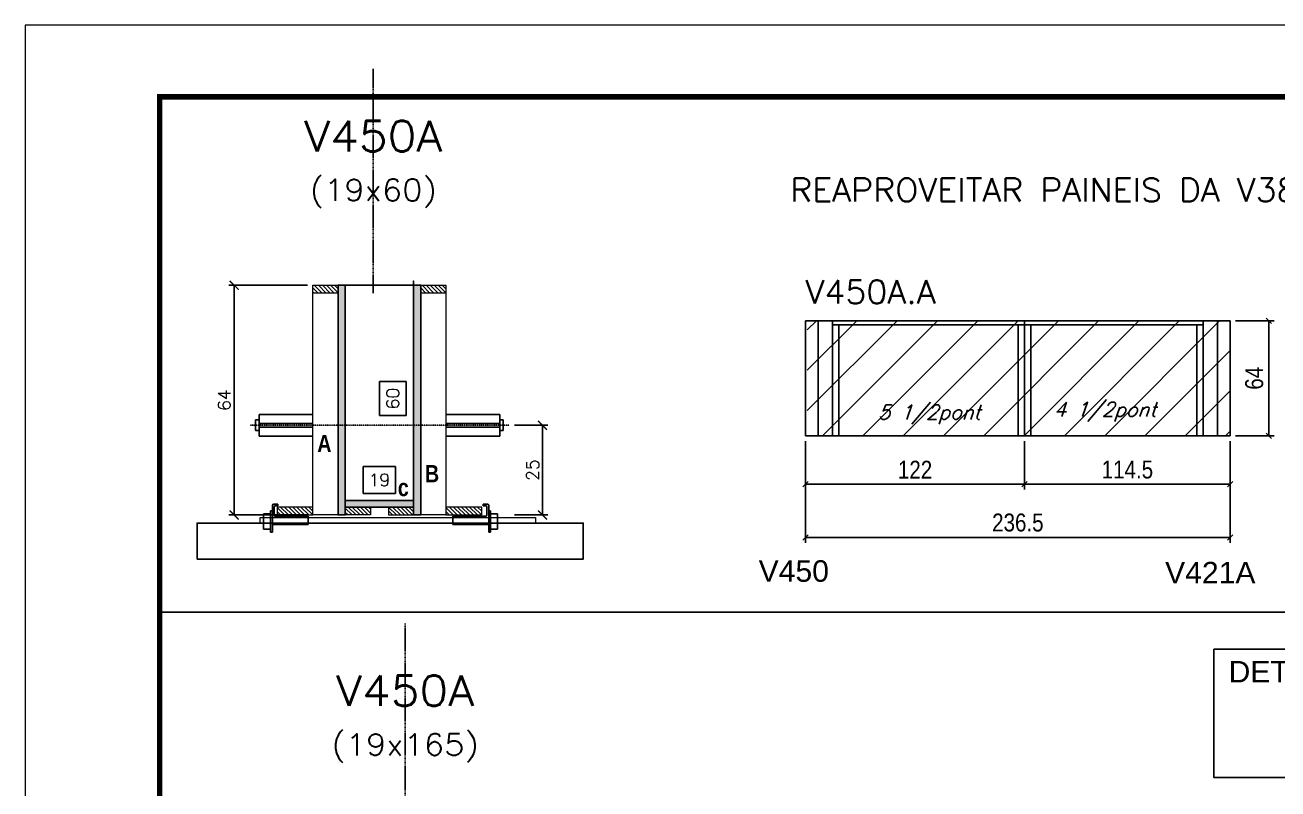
# Model space of a CAD drawing. Extents: x 137137 to 143418, y 10464 to 34486.
# Drawn here: x 137137 to 137835, y 17980 to 18406 of the extents above; entities that cross this region are included whole.
import ezdxf
from ezdxf.enums import TextEntityAlignment as Align

# ---------------------------------------------------------------- set-up
doc = ezdxf.new("R2010")
doc.units = 0
doc.linetypes.add('DASHED', pattern=[0.75, 0.5, -0.25])
doc.linetypes.add('HIDDEN', pattern=[0.375, 0.25, -0.125])
for name, color, linetype in [('5', 5, 'Continuous'), ('barrote', 251, 'Continuous'), ('COTA', 241, 'Continuous'), ('Cota Seção (2x)', 4, 'Continuous'), ('detalhes', 4, 'Continuous'), ('Painéis', 200, 'Continuous'), ('presilha', 1, 'Continuous'), ('Reaproveitamento', 251, 'Continuous'), ('SARR_2.2x7', 40, 'Continuous'), ('SARR_3.5x7', 81, 'Continuous'), ('TENSOR', 3, 'Continuous'), ('texto', 7, 'Continuous'), ('Texto de Titulo', 7, 'Continuous'), ('Texto Qtd Sarr', 242, 'Continuous')]:
    doc.layers.add(name, color=color, linetype=linetype)
for name, color, linetype, lineweight in [('CONCRETO', 251, 'Continuous', 25), ('Folhas', 255, 'Continuous', 9), ('Hachura', 251, 'Continuous', 9), ('Madeira', 126, 'Continuous', 18), ('SARRAFO DE PRESSAO', 251, 'DASHED', 9), ('SCO-___-LAJ', 2, 'Continuous', 0), ('Texto Seção', 7, 'Continuous', 15)]:
    doc.layers.add(name, color=color, linetype=linetype, lineweight=lineweight)
doc.styles.add('COTA TECNICA', font='techl___.ttf', dxfattribs={"height": 10})
doc.styles.add('REGUA-120', font='ROMANS.shx', dxfattribs={"height": 15})
doc.styles.add('Romans', font='romans.shx')
doc.styles.get("Standard").update_dxf_attribs({"font": 'arial.ttf'})
doc.styles.add('TECNICA', font='techb___.ttf', dxfattribs={"height": 10})
doc.dimstyles.new('Cota Seção (2x)', dxfattribs={"dimtxt": 7, "dimasz": 5, "dimexe": 3, "dimexo": 3, "dimgap": 2, "dimtad": 3, "dimdec": 1, "dimlfac": 0.5, "dimzin": 12, "dimdsep": 46, "dimtxsty": 'Romans', "dimblk": 'ARCHTICK', "dimcen": 0, "dimclrd": 4, "dimclre": 4, "dimclrt": 1, "dimadec": 1, "dimazin": 3, "dimtfac": 1, "dimtdec": 1, "dimtmove": 0, "dimatfit": 3, "dimldrblk": 'OBLIQUE', "dimfxl": 1, "dimtolj": 1, "dimtzin": 12, "dimarcsym": 0})
doc.dimstyles.new('Cota Seção interna', dxfattribs={"dimtxt": 7, "dimasz": 6, "dimexe": 0.18, "dimexo": 2, "dimgap": -4, "dimtad": 3, "dimdec": 1, "dimlfac": 0.5, "dimzin": 12, "dimdsep": 46, "dimtxsty": 'Romans', "dimblk": 'ARCHTICK', "dimcen": 0.09, "dimse1": 1, "dimse2": 1, "dimsd1": 1, "dimsd2": 1, "dimclrd": 180, "dimclre": 5, "dimclrt": 1, "dimadec": 0, "dimazin": 3, "dimtfac": 1, "dimtdec": 1, "dimtofl": 0, "dimtmove": 0, "dimatfit": 3, "dimldrblk": 'ARCHTICK', "dimfxl": 1, "dimtolj": 1, "dimtzin": 0, "dimarcsym": 0})
doc.dimstyles.new('PAINEL', dxfattribs={"dimtxt": 10, "dimasz": 3, "dimexe": 3, "dimexo": 3, "dimgap": 3, "dimtad": 1, "dimdec": 1, "dimzin": 12, "dimdsep": 46, "dimtxsty": 'COTA TECNICA', "dimblk1": 'OBLIQUE', "dimblk2": 'OBLIQUE', "dimsah": 1, "dimcen": 0.9, "dimclrd": 4, "dimclre": 4, "dimclrt": 240, "dimadec": 1, "dimazin": 3, "dimtfac": 1, "dimtdec": 1, "dimtmove": 0, "dimatfit": 3, "dimfxl": 1, "dimtolj": 1, "dimtzin": 12, "dimarcsym": 0})

# ---------------------------------------------------------------- blocks, each defined once
blk = doc.blocks.new('9999999999')
at = {"layer": 'Folhas'}
blk.add_lwpolyline([(98138.98, 34190.21), (99623.98, 34190.21), (99623.98, 35240.21), (98138.98, 35240.21)], close=True, dxfattribs=at)
at = {"layer": 'Folhas', "color": 30, "const_width": 3}
blk.add_lwpolyline([(98213.98, 34230.21), (99583.98, 34230.21), (99583.98, 35200.21), (98213.98, 35200.21)], close=True, dxfattribs=at)
blk = doc.blocks.new('*D1649')
at = {"layer": 'Cota Seção (2x)', "color": 180, "lineweight": -2, "transparency": 16777216}
for p, q in [((137349.61, 18207.11), (137334.61, 18207.11)), ((137334.61, 18207.11), (137334.61, 18188.11)), ((137349.61, 18188.11), (137349.61, 18207.11)), ((137334.61, 18188.11), (137349.61, 18188.11))]:
    blk.add_line(p, q, dxfattribs=at)
at = {"layer": 'Defpoints', "color": 0, "transparency": 16777216}
for p in [(137353.61, 18260.78), (137353.61, 18260.78), (137353.61, 18140.78)]:
    blk.add_point(p, dxfattribs=at)
at = {"layer": 'Cota Seção (2x)', "color": 1, "transparency": 16777216, "insert": (137342.11, 18197.61), "char_height": 7, "attachment_point": 5, "rotation": 90, "style": 'Romans'}
blk.add_mtext('\\A1;60', dxfattribs=at)
blk = doc.blocks.new('_ArchTick')
at = {"color": 0, "linetype": 'ByBlock', "const_width": 0.15}
blk.add_lwpolyline([(-0.5, -0.5), (0.5, 0.5)], dxfattribs=at)
blk = doc.blocks.new('PRESILHA METÁLICA 1')
at = {"layer": 'presilha'}
for p, q in [((12, 21), (8.6, 21)), ((12, 21), (12, 19.5)), ((0, 13), (6, 13)), ((0, 13), (0, 0)), ((6, 15.5), (7.5, 15.5)), ((6, -2.5), (6, 15.5)), ((6, 13), (6, 0)), ((7.5, 10.6), (7.5, 19.9)), ((7.5, 15.5), (7.5, -2.5)), ((9, 11.6), (9, 18.9)), ((12, 19.5), (9.6, 19.5)), ((37.5, 11), (9.6, 11)), ((37.5, 11), (37.5, 4.1)), ((6, 0), (0, 0)), ((37.5, 4.1), (7.5, 4.1)), ((7.5, -2.5), (6, -2.5))]:
    blk.add_line(p, q, dxfattribs=at)
for centre, radius, start, end in [((8.6, 19.9), 1.14, 90, 180), ((9.6, 18.9), 0.57, 90, 180), ((9.6, 11.6), 0.57, 180, 270)]:
    blk.add_arc(centre, radius, start, end, dxfattribs=at)
blk = doc.blocks.new('*D1650')
at = {"layer": 'Cota Seção (2x)', "color": 180, "lineweight": -2, "transparency": 16777216}
for p, q in [((137343.61, 18159.78), (137325.61, 18159.78)), ((137325.61, 18159.78), (137325.61, 18144.78)), ((137343.61, 18144.78), (137343.61, 18159.78)), ((137325.61, 18144.78), (137343.61, 18144.78))]:
    blk.add_line(p, q, dxfattribs=at)
at = {"layer": 'Defpoints', "color": 0, "transparency": 16777216}
for p in [(137353.61, 18140.78), (137315.61, 18132.78), (137353.61, 18132.78)]:
    blk.add_point(p, dxfattribs=at)
at = {"layer": 'Cota Seção (2x)', "color": 1, "transparency": 16777216, "insert": (137334.61, 18152.28), "char_height": 7, "attachment_point": 5, "style": 'Romans'}
blk.add_mtext('\\A1;19', dxfattribs=at)
blk = doc.blocks.new('*D1670')
at = {"layer": 'COTA', "color": 4, "lineweight": -2, "transparency": 16777216}
for p, q in [((137294.61, 18260.78), (137250.74, 18260.78)), ((137253.74, 18260.78), (137253.74, 18132.78)), ((137294.61, 18132.78), (137250.74, 18132.78))]:
    blk.add_line(p, q, dxfattribs=at)
at = {"layer": 'Defpoints', "color": 0, "transparency": 16777216}
for p in [(137297.61, 18260.78), (137253.74, 18132.78), (137297.61, 18132.78)]:
    blk.add_point(p, dxfattribs=at)
at = {"layer": 'COTA', "color": 4, "lineweight": -2, "transparency": 16777216, "xscale": 5, "yscale": 5, "zscale": 5}
for p, rotation in [((137253.74, 18260.78), 90), ((137253.74, 18132.78), 270)]:
    blk.add_blockref('_ArchTick', p, dxfattribs=dict(at, rotation=rotation))
at = {"layer": 'COTA', "color": 1, "transparency": 16777216, "insert": (137248.24, 18196.78), "char_height": 7, "attachment_point": 5, "rotation": 90, "style": 'Romans'}
blk.add_mtext('\\A1;64', dxfattribs=at)
blk = doc.blocks.new('_Oblique')
at = {"color": 0, "linetype": 'ByBlock', "lineweight": -2}
blk.add_line((-0.5, -0.5), (0.5, 0.5), dxfattribs=at)
blk = doc.blocks.new('*D1671')
at = {"layer": 'COTA', "color": 4, "lineweight": -2, "transparency": 16777216}
for p, q in [((137409.91, 18182.75), (137428.47, 18182.75)), ((137425.47, 18182.75), (137425.47, 18132.78)), ((137409.91, 18132.78), (137428.47, 18132.78))]:
    blk.add_line(p, q, dxfattribs=at)
at = {"layer": 'Defpoints', "color": 0, "transparency": 16777216}
for p in [(137406.91, 18182.75), (137406.91, 18132.78), (137425.47, 18132.78)]:
    blk.add_point(p, dxfattribs=at)
at = {"layer": 'COTA', "color": 4, "lineweight": -2, "transparency": 16777216, "xscale": 5, "yscale": 5, "zscale": 5}
for p, rotation in [((137425.47, 18182.75), 90), ((137425.47, 18132.78), 270)]:
    blk.add_blockref('_ArchTick', p, dxfattribs=dict(at, rotation=rotation))
at = {"layer": 'COTA', "color": 1, "transparency": 16777216, "insert": (137419.97, 18157.76), "char_height": 7, "attachment_point": 5, "rotation": 90, "style": 'Romans'}
blk.add_mtext('\\A1;25', dxfattribs=at)
blk = doc.blocks.new('titulo1')
at = {"layer": 'Defpoints', "color": 252, "linetype": 'HIDDEN', "ltscale": 2}
blk.add_line((0, 0), (0, 125), dxfattribs=at)
at = {"layer": 'Defpoints', "style": 'Romans', "oblique": 15}
blk.add_attdef('FOLHA', text='', height=10, dxfattribs=at).set_placement((0, 15.58), align=Align.MIDDLE_CENTER)
at = {"layer": 'Texto Qtd Sarr', "color": 3, "style": 'Romans', "oblique": 15}
for tag, height, p in [('TITULO', 17, (0, 71.45)), ('SEÇÃO', 12, (0, 41.55))]:
    blk.add_attdef(tag, text='', height=height, dxfattribs=at).set_placement(p, align=Align.MIDDLE_CENTER)
blk = doc.blocks.new('*D1672')
at = {"layer": 'COTA', "color": 4, "lineweight": -2, "ltscale": 25, "transparency": 16777216}
for p, q in [((137571.93, 18173.94), (137571.93, 18146.92)), ((137693.93, 18173.94), (137693.93, 18146.92)), ((137571.93, 18149.92), (137693.93, 18149.92))]:
    blk.add_line(p, q, dxfattribs=at)
at = {"layer": 'Defpoints', "color": 0, "ltscale": 25, "transparency": 16777216}
for p in [(137571.93, 18176.94), (137693.93, 18176.94), (137693.93, 18149.92)]:
    blk.add_point(p, dxfattribs=at)
at = {"layer": 'COTA', "color": 4, "lineweight": -2, "ltscale": 25, "transparency": 16777216, "xscale": 3, "yscale": 3, "zscale": 3, "rotation": 180}
blk.add_blockref('_Oblique', (137571.93, 18149.92), dxfattribs=at)
at = {"layer": 'COTA', "color": 4, "lineweight": -2, "ltscale": 25, "transparency": 16777216, "xscale": 3, "yscale": 3, "zscale": 3}
blk.add_blockref('_Oblique', (137693.93, 18149.92), dxfattribs=at)
at = {"layer": 'COTA', "color": 240, "ltscale": 25, "transparency": 16777216, "insert": (137632.93, 18157.98), "char_height": 10, "attachment_point": 5, "style": 'COTA TECNICA'}
blk.add_mtext('\\A1;122', dxfattribs=at)
blk = doc.blocks.new('*D1962')
at = {"layer": 'COTA', "color": 4, "lineweight": -2, "ltscale": 25, "transparency": 16777216}
for p, q in [((137693.93, 18173.94), (137693.93, 18146.92)), ((137808.43, 18173.94), (137808.43, 18146.92)), ((137693.93, 18149.92), (137808.43, 18149.92))]:
    blk.add_line(p, q, dxfattribs=at)
at = {"layer": 'Defpoints', "color": 0, "ltscale": 25, "transparency": 16777216}
for p in [(137693.93, 18176.94), (137808.43, 18176.94), (137808.43, 18149.92)]:
    blk.add_point(p, dxfattribs=at)
at = {"layer": 'COTA', "color": 4, "lineweight": -2, "ltscale": 25, "transparency": 16777216, "xscale": 3, "yscale": 3, "zscale": 3, "rotation": 180}
blk.add_blockref('_Oblique', (137693.93, 18149.92), dxfattribs=at)
at = {"layer": 'COTA', "color": 4, "lineweight": -2, "ltscale": 25, "transparency": 16777216, "xscale": 3, "yscale": 3, "zscale": 3}
blk.add_blockref('_Oblique', (137808.43, 18149.92), dxfattribs=at)
at = {"layer": 'COTA', "color": 240, "ltscale": 25, "transparency": 16777216, "insert": (137751.18, 18158.03), "char_height": 10, "attachment_point": 5, "style": 'COTA TECNICA'}
blk.add_mtext('\\A1;114.5', dxfattribs=at)
blk = doc.blocks.new('*D1963')
at = {"layer": 'COTA', "color": 4, "lineweight": -2, "ltscale": 25, "transparency": 16777216}
for p, q in [((137571.93, 18173.94), (137571.93, 18117.29)), ((137808.43, 18173.94), (137808.43, 18117.29)), ((137571.93, 18120.29), (137808.43, 18120.29))]:
    blk.add_line(p, q, dxfattribs=at)
at = {"layer": 'Defpoints', "color": 0, "ltscale": 25, "transparency": 16777216}
for p in [(137571.93, 18176.94), (137808.43, 18176.94), (137808.43, 18120.29)]:
    blk.add_point(p, dxfattribs=at)
at = {"layer": 'COTA', "color": 4, "lineweight": -2, "ltscale": 25, "transparency": 16777216, "xscale": 3, "yscale": 3, "zscale": 3, "rotation": 180}
blk.add_blockref('_Oblique', (137571.93, 18120.29), dxfattribs=at)
at = {"layer": 'COTA', "color": 4, "lineweight": -2, "ltscale": 25, "transparency": 16777216, "xscale": 3, "yscale": 3, "zscale": 3}
blk.add_blockref('_Oblique', (137808.43, 18120.29), dxfattribs=at)
at = {"layer": 'COTA', "color": 240, "ltscale": 25, "transparency": 16777216, "insert": (137690.18, 18128.51), "char_height": 10, "attachment_point": 5, "style": 'COTA TECNICA'}
blk.add_mtext('\\A1;236.5', dxfattribs=at)
blk = doc.blocks.new('*D1964')
at = {"layer": 'COTA', "color": 4, "lineweight": -2, "ltscale": 25, "transparency": 16777216}
for p, q in [((137811.43, 18240.94), (137832.95, 18240.94)), ((137829.95, 18176.94), (137829.95, 18240.94)), ((137811.43, 18176.94), (137832.95, 18176.94))]:
    blk.add_line(p, q, dxfattribs=at)
at = {"layer": 'Defpoints', "color": 0, "ltscale": 25, "transparency": 16777216}
for p in [(137808.43, 18240.94), (137829.95, 18240.94), (137808.43, 18176.94)]:
    blk.add_point(p, dxfattribs=at)
at = {"layer": 'COTA', "color": 4, "lineweight": -2, "ltscale": 25, "transparency": 16777216, "xscale": 3, "yscale": 3, "zscale": 3}
for p, rotation in [((137829.95, 18240.94), 90), ((137829.95, 18176.94), 270)]:
    blk.add_blockref('_Oblique', p, dxfattribs=dict(at, rotation=rotation))
at = {"layer": 'COTA', "color": 240, "ltscale": 25, "transparency": 16777216, "insert": (137821.85, 18208.94), "char_height": 10, "attachment_point": 5, "rotation": 90, "style": 'COTA TECNICA'}
blk.add_mtext('\\A1;64', dxfattribs=at)

msp = doc.modelspace()

# ---------------------------------------------------------------- hatches: boundary and pattern name
at = {"layer": 'Hachura'}
h = msp.add_hatch(dxfattribs=at)
h.set_pattern_fill('ANSI31', color=256, scale=0.5, angle=270, style=0)
h.set_pattern_definition([(315, (160203.4308, 9953.1335), (1.12253202, 1.12253202), [])])
h.paths.add_polyline_path([(137297.61, 18256.38), (137297.61, 18260.78), (137311.61, 18260.78), (137311.61, 18256.38)])
h = msp.add_hatch(color=256, dxfattribs=at)
h.dxf.hatch_style = 1
h.paths.add_polyline_path([(137315.61, 18260.78), (137311.61, 18260.78), (137311.61, 18132.78), (137315.61, 18132.78)])
h = msp.add_hatch(color=256, dxfattribs=at)
h.dxf.hatch_style = 1
h.paths.add_polyline_path([(137357.61, 18260.78), (137353.61, 18260.78), (137353.61, 18132.78), (137357.61, 18132.78)])
h = msp.add_hatch(dxfattribs=at)
h.set_pattern_fill('ANSI31', color=256, scale=0.5, angle=270, style=0)
h.set_pattern_definition([(315, (160263.4308, 9953.1335), (1.12253202, 1.12253202), [])])
h.paths.add_polyline_path([(137357.61, 18256.38), (137357.61, 18260.78), (137371.61, 18260.78), (137371.61, 18256.38)])
h = msp.add_hatch(dxfattribs=at)
h.set_pattern_fill('ANSI31', color=256, scale=0.5, angle=270, style=0)
h.set_pattern_definition([(315, (160169.4308, 9903.1335), (1.12253202, 1.12253202), [])])
h.paths.add_polyline_path([(137297.61, 18132.78), (137297.61, 18137.18), (137277.61, 18137.18), (137277.61, 18132.78)])
h = msp.add_hatch(color=256, dxfattribs=at)
h.dxf.hatch_style = 1
h.paths.add_polyline_path([(137315.61, 18137.18), (137315.61, 18140.78), (137353.61, 18140.78), (137353.61, 18137.18)])
h = msp.add_hatch(dxfattribs=at)
h.set_pattern_fill('ANSI31', color=256, scale=0.5, angle=270, style=0)
h.set_pattern_definition([(315, (160272.2329, 9903.1335), (1.12253202, 1.12253202), [])])
h.paths.add_polyline_path([(137315.61, 18132.78), (137315.61, 18137.18), (137329.61, 18137.18), (137329.61, 18132.78)])
h = msp.add_hatch(dxfattribs=at)
h.set_pattern_fill('ANSI31', color=256, scale=0.5, angle=270, style=0)
h.set_pattern_definition([(315, (160272.2308, 9903.1335), (1.12253202, 1.12253202), [])])
h.paths.add_polyline_path([(137353.61, 18132.78), (137353.61, 18137.18), (137339.61, 18137.18), (137339.61, 18132.78)])
h = msp.add_hatch(dxfattribs=at)
h.set_pattern_fill('ANSI31', color=256, scale=0.5, angle=270, style=0)
h.set_pattern_definition([(315, (160263.4308, 9903.1335), (1.12253202, 1.12253202), [])])
h.paths.add_polyline_path([(137391.61, 18132.78), (137391.61, 18137.18), (137371.61, 18137.18), (137371.61, 18132.78)])
at = {"layer": 'Reaproveitamento', "ltscale": 25}
h = msp.add_hatch(dxfattribs=at)
h.set_pattern_fill('ANSI31', color=256, scale=5)
h.set_pattern_definition([(45, (-3016.805, -851.016), (-11.2253202, 11.2253202), [])])
h.paths.add_polyline_path([(137808.43, 18176.94), (137808.43, 18240.94), (137572.93, 18240.94), (137572.93, 18176.94)])

# ---------------------------------------------------------------- linework, layer by layer
at = {"ltscale": 3}
for p, q in [((137265.61, 18185.75), (137265.61, 18179.75)), ((137267.61, 18185.75), (137265.61, 18185.75)), ((137267.61, 18188.75), (137267.61, 18176.75)), ((137267.61, 18188.75), (137297.61, 18188.75)), ((137297.61, 18183.75), (137267.61, 18183.75)), ((137401.61, 18188.75), (137371.61, 18188.75)), ((137371.61, 18183.75), (137401.61, 18183.75)), ((137401.61, 18188.75), (137401.61, 18176.75)), ((137403.61, 18185.75), (137401.61, 18185.75)), ((137403.61, 18185.75), (137403.61, 18179.75)), ((137267.61, 18179.75), (137265.61, 18179.75)), ((137297.61, 18181.75), (137267.61, 18181.75)), ((137267.61, 18176.75), (137297.61, 18176.75)), ((137371.61, 18181.75), (137401.61, 18181.75)), ((137401.61, 18176.75), (137371.61, 18176.75)), ((137401.61, 18179.75), (137403.61, 18179.75))]:
    msp.add_line(p, q, dxfattribs=at)
at = {"ltscale": 25}
msp.add_lwpolyline([(137799.28, 18058.09), (137924.62, 18058.09), (137924.62, 17986.53), (137799.28, 17986.53)], close=True, dxfattribs=at)
at = {"layer": 'barrote'}
msp.add_lwpolyline([(137233.13, 18108.24), (137448.1, 18108.24), (137448.1, 18128.24), (137233.13, 18128.24)], close=True, dxfattribs=at)
at = {"layer": 'CONCRETO'}
msp.add_lwpolyline([(137315.61, 18236.78), (137315.61, 18137.18), (137315.61, 18137.18), (137315.61, 18140.78), (137353.61, 18140.78), (137353.61, 18263.18), (137353.61, 18258.41), (137353.61, 18256.01), (137353.61, 18260.78), (137353.61, 18260.78), (137315.61, 18260.78), (137315.61, 18260.78), (137315.61, 18236.78)], close=True, dxfattribs=at)
at = {"layer": 'COTA', "linetype": 'ByBlock'}
msp.add_line((137212.29, 18078.64), (138582.29, 18078.64), dxfattribs=at)
at = {"layer": 'Madeira'}
for points in [[(137297.61, 18256.38), (137297.61, 18260.78), (137311.61, 18260.78), (137311.61, 18256.38)], [(137297.61, 18260.78), (137311.61, 18260.78), (137311.61, 18132.78), (137297.61, 18132.78)], [(137357.61, 18256.38), (137357.61, 18260.78), (137371.61, 18260.78), (137371.61, 18256.38)], [(137357.61, 18260.78), (137371.61, 18260.78), (137371.61, 18132.78), (137357.61, 18132.78)], [(137297.61, 18132.78), (137297.61, 18137.18), (137277.61, 18137.18), (137277.61, 18132.78)], [(137315.61, 18132.78), (137315.61, 18137.18), (137329.61, 18137.18), (137329.61, 18132.78)], [(137353.61, 18132.78), (137353.61, 18137.18), (137339.61, 18137.18), (137339.61, 18132.78)], [(137391.61, 18132.78), (137391.61, 18137.18), (137371.61, 18137.18), (137371.61, 18132.78)]]:
    msp.add_lwpolyline(points, close=True, dxfattribs=at)
at = {"layer": 'Painéis', "ltscale": 25}
for p, q in [((137808.43, 18240.94), (137571.93, 18240.94)), ((137571.93, 18240.94), (137571.93, 18176.94)), ((137693.93, 18240.94), (137693.93, 18176.94)), ((137808.43, 18176.94), (137808.43, 18240.94)), ((137571.93, 18176.94), (137808.43, 18176.94))]:
    msp.add_line(p, q, dxfattribs=at)
at = {"layer": 'Painéis'}
for points in [[(137315.61, 18260.78), (137311.61, 18260.78), (137311.61, 18132.78), (137315.61, 18132.78)], [(137357.61, 18260.78), (137353.61, 18260.78), (137353.61, 18132.78), (137357.61, 18132.78)], [(137315.61, 18137.18), (137315.61, 18140.78), (137353.61, 18140.78), (137353.61, 18137.18)]]:
    msp.add_lwpolyline(points, close=True, dxfattribs=at)
at = {"layer": 'SARR_2.2x7', "linetype": 'Continuous'}
for p, q in [((137578.93, 18240.94), (137578.93, 18176.94)), ((137586.93, 18238.74), (137693.93, 18238.74)), ((137693.93, 18238.74), (137793.43, 18238.74)), ((137801.43, 18176.94), (137801.43, 18240.94))]:
    msp.add_line(p, q, dxfattribs=at)
at = {"layer": 'SARR_3.5x7'}
for p, q in [((137586.93, 18240.94), (137586.93, 18176.94)), ((137590.43, 18238.74), (137590.43, 18176.94)), ((137690.43, 18238.74), (137690.43, 18176.94)), ((137697.43, 18238.74), (137697.43, 18176.94)), ((137789.93, 18238.74), (137789.93, 18176.94)), ((137793.43, 18240.94), (137793.43, 18176.94))]:
    msp.add_line(p, q, dxfattribs=at)
at = {"layer": 'SCO-___-LAJ', "color": 1}
msp.add_lwpolyline([(137268.25, 18131.44), (137421.55, 18131.44), (137421.55, 18128.24), (137268.25, 18128.24)], close=True, dxfattribs=at)
at = {"layer": 'TENSOR', "linetype": 'HIDDEN', "ltscale": 0.5}
msp.add_line((137262.61, 18182.75), (137406.91, 18182.75), dxfattribs=at)

# ---------------------------------------------------------------- block references
at = {"layer": 'presilha', "yscale": 0.6666666666666666, "zscale": 0.6666666666666666}
for p, xscale in [((137270.03, 18124.81), 0.6666666666666666), ((137400.48, 18124.81), -0.6666666666666666)]:
    msp.add_blockref('PRESILHA METÁLICA 1', p, dxfattribs=dict(at, xscale=xscale))
at = {"layer": 'SARRAFO DE PRESSAO', "color": 6, "linetype": 'ByBlock'}
msp.add_blockref('9999999999', (38998.31, -16834.48), dxfattribs=at)
at = {"layer": 'Texto Seção'}
ref = msp.add_blockref('titulo1', (137331.22, 18256.34), dxfattribs=at)
ref.add_attrib('TITULO', 'V450A', dxfattribs={"layer": 'Texto de Titulo', "color": 7, "height": 17, "style": 'Romans', "width": 1.1}).set_placement((137331.22, 18343.84), align=Align.MIDDLE_CENTER)
ref.add_attrib('SEÇÃO', '(19x60)', dxfattribs={"layer": 'Texto de Titulo', "color": 7, "height": 12, "style": 'Romans', "width": 1.1}).set_placement((137331.22, 18313.84), align=Align.MIDDLE_CENTER)
ref = msp.add_blockref('titulo1', (137348.95, 17947.36), dxfattribs=at)
ref.add_attrib('TITULO', 'V450A', dxfattribs={"layer": 'Texto de Titulo', "color": 7, "height": 17, "style": 'Romans', "width": 1.1}).set_placement((137348.95, 18034.86), align=Align.MIDDLE_CENTER)
ref.add_attrib('SEÇÃO', '(19x165)', dxfattribs={"layer": 'Texto de Titulo', "color": 7, "height": 12, "style": 'Romans', "width": 1.1}).set_placement((137348.95, 18004.86), align=Align.MIDDLE_CENTER)

# ---------------------------------------------------------------- texts
at = {"layer": '5', "linetype": 'Continuous'}
for s, p in [('V450', (137545.82, 18095.55)), ('V421A', (137772.18, 18094.64))]:
    msp.add_text(s, height=12, rotation=0.00004, dxfattribs=at).set_placement(p)
at = {"layer": '5', "color": 7, "linetype": 'Continuous'}
msp.add_text('DETALHE A-A', height=12, rotation=359.99996, dxfattribs=at).set_placement((137807.54, 18039.46))
at = {"layer": 'detalhes', "style": 'TECNICA'}
for s, p in [('A', (137300.01, 18167.81)), ('B', (137359.97, 18150.97)), ('c', (137344.87, 18143.27))]:
    msp.add_text(s, height=9.6, dxfattribs=at).set_placement(p)
at = {"layer": 'texto', "color": 2, "char_height": 8, "attachment_point": 5, "style": 'Romans'}
for s, insert in [('{\\Q19;\\C256;4 1/2pont}', (137738.75, 18190.23)), ('{\\Q19;\\C256;5 1/2pont}', (137640.84, 18188.72))]:
    msp.add_mtext(s, dxfattribs=dict(at, insert=insert))
at = {"layer": 'Texto Seção', "style": 'REGUA-120', "width": 1.05}
for s, p in [('REAPROVEITAR PAINEIS DA V383.A', (137563.39, 18307.36)), ('V450A.A', (137571.91, 18250.59))]:
    msp.add_text(s, height=13, dxfattribs=at).set_placement(p)

# ---------------------------------------------------------------- dimensions: what is measured, and where the dimension line sits
at = {"layer": 'COTA'}
for base, p1, p2, picture, middle in [((137253.74, 18132.78), (137297.61, 18260.78), (137297.61, 18132.78), '*D1670', (137248.24, 18196.78)), ((137425.47, 18132.78), (137406.91, 18182.75), (137406.91, 18132.78), '*D1671', (137419.97, 18157.76))]:
    dim = msp.add_linear_dim(base=base, p1=p1, p2=p2, angle=90, dimstyle='Cota Seção (2x)', dxfattribs=at)
    dim.commit()
    dim.dimension.update_dxf_attribs({"geometry": picture, "text_midpoint": middle})
at = {"layer": 'COTA', "ltscale": 25}
dim = msp.add_linear_dim(base=(137829.95, 18240.94), p1=(137808.43, 18176.94), p2=(137808.43, 18240.94), angle=90, dimstyle='PAINEL', dxfattribs=at)
dim.commit()
dim.dimension.update_dxf_attribs({"geometry": '*D1964', "text_midpoint": (137821.85, 18208.94)})
for base, p1, p2, picture, middle in [((137693.93, 18149.92), (137571.93, 18176.94), (137693.93, 18176.94), '*D1672', (137632.93, 18157.98)), ((137808.43, 18120.29), (137571.93, 18176.94), (137808.43, 18176.94), '*D1963', (137690.18, 18128.51)), ((137808.43, 18149.92), (137693.93, 18176.94), (137808.43, 18176.94), '*D1962', (137751.18, 18158.03))]:
    dim = msp.add_linear_dim(base=base, p1=p1, p2=p2, dimstyle='PAINEL', dxfattribs=at)
    dim.commit()
    dim.dimension.update_dxf_attribs({"geometry": picture, "text_midpoint": middle})
at = {"layer": 'Cota Seção (2x)'}
dim = msp.add_linear_dim(base=(137353.61, 18260.78), p1=(137353.61, 18140.78), p2=(137353.61, 18260.78), angle=90, dimstyle='Cota Seção interna', dxfattribs=at)
dim.commit()
dim.dimension.update_dxf_attribs({"geometry": '*D1649', "text_midpoint": (137353.61, 18197.61), "dimtype": 160})
dim = msp.add_linear_dim(base=(137353.61, 18140.78), p1=(137315.61, 18132.78), p2=(137353.61, 18132.78), dimstyle='Cota Seção interna', dxfattribs=at)
dim.commit()
dim.dimension.update_dxf_attribs({"geometry": '*D1650', "text_midpoint": (137334.61, 18152.28)})

doc.saveas('drawing.dxf')
